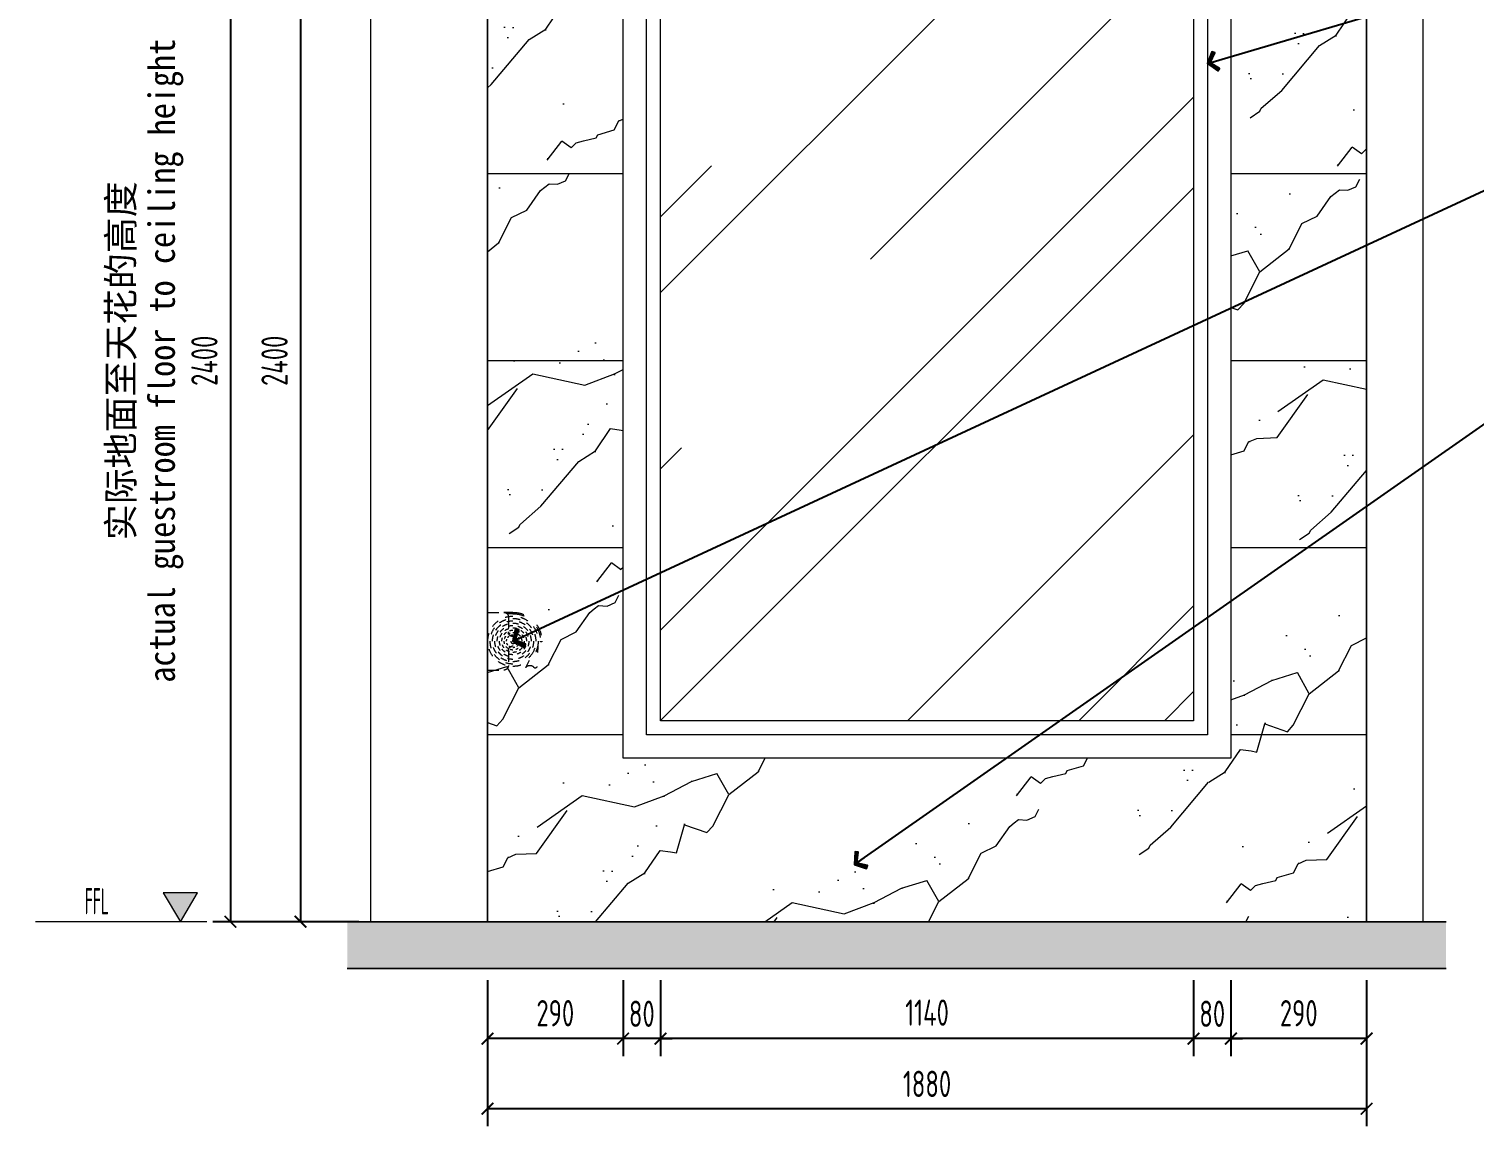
# Model space of a CAD drawing. Header units: millimetres. Extents: x 3162 to 221128, y -144913 to 11496.
# Drawn here: x 190803 to 193894, y -44453 to -42087 of the extents above; entities that cross this region are included whole.
import ezdxf
from ezdxf.enums import TextEntityAlignment as Align
from ezdxf.xclip import XClip

# ---------------------------------------------------------------- set-up
doc = ezdxf.new("R2010")
doc.units = ezdxf.units.MM
doc.header["$LTSCALE"] = 10
doc.header["$XCLIPFRAME"] = 2
doc.linetypes.add('ACAD_ISO03W100', pattern=[30, 12, -18])
doc.layers.get('Defpoints').update_dxf_attribs({"color": 250})
for name, color, linetype, lineweight in [('Elevation【立面图库】', 150, 'Continuous', 0), ('FC-Hatch【平面填充】', 250, 'Continuous', 0), ('FC-Refe【标注引线】', 2, 'Continuous', 0), ('FF-FIXT【洁具】', 31, 'Continuous', 0), ('FF-Text【平面文字】', 2, 'Continuous', 0), ('FF-【活动成品家具】', 51, 'Continuous', 0), ('Finish【完成面】', 2, 'Continuous', 0), ('RC-dimensions', 44, 'Continuous', 0), ('Wall【立面墙】', 252, 'Continuous', 0)]:
    doc.layers.add(name, color=color, linetype=linetype, lineweight=lineweight)
doc.layers.add('WALL_NEW【新建墙体】', color=4, linetype='Continuous')
doc.layers.add('WALL【墙体】', color=7, linetype='Continuous')
doc.styles.add('宋体', font='', dxfattribs={"width": 0.8})
doc.styles.add('尺寸标注', font='ARCHS.SHX', dxfattribs={"width": 0.8})
doc.styles.add('标高', font='ARCHS.SHX', dxfattribs={"width": 0.5})
doc.styles.get('宋体').set_extended_font_data('SimSun')
doc.dimstyles.new('海龙1：25', dxfattribs={"dimscale": 25, "dimtxt": 2.25, "dimasz": 1, "dimexe": 1.5, "dimexo": 1, "dimgap": 1, "dimtad": 1, "dimdec": 0, "dimrnd": 5, "dimdsep": 46, "dimtxsty": '尺寸标注', "dimblk": 'ARCHTICK', "dimblk1": 'ARCHTICK', "dimblk2": 'ARCHTICK', "dimcen": 1, "dimclrd": 44, "dimclre": 44, "dimclrt": 2, "dimadec": 0, "dimazin": 0, "dimtfac": 1, "dimtdec": 0, "dimtix": 1, "dimtmove": 2, "dimatfit": 3, "dimldrblk": 'hl_arrow2', "dimfxl": 5, "dimfxlon": 1, "dimarcsym": 0})
pattern_1 = [(0, (191783.5, -43996.5), (0, 400), [])]

# ---------------------------------------------------------------- blocks, each defined once
blk = doc.blocks.new('_ArchTick')
at = {"color": 2, "linetype": 'ByBlock', "const_width": 0.15}
blk.add_lwpolyline([(-0.5, -0.5), (0.5, 0.5)], dxfattribs=at)
blk = doc.blocks.new('*D542')
at = {"layer": 'Defpoints', "color": 0, "transparency": 16777216}
for p in [(191533.5, -41596.5), (191383.5, -43996.5), (191533.5, -43996.5)]:
    blk.add_point(p, dxfattribs=at)
at = {"layer": 'RC-dimensions', "color": 44, "lineweight": -2, "transparency": 16777216}
for p, q in [((191508.5, -41596.5), (191346, -41596.5)), ((191383.5, -41596.5), (191383.5, -43996.5)), ((191508.5, -43996.5), (191346, -43996.5))]:
    blk.add_line(p, q, dxfattribs=at)
at = {"layer": 'RC-dimensions', "color": 44, "lineweight": -2, "transparency": 16777216, "xscale": 25, "yscale": 25, "zscale": 25}
for p, rotation in [((191383.5, -41596.5), 90), ((191383.5, -43996.5), 270)]:
    blk.add_blockref('_ArchTick', p, dxfattribs=dict(at, rotation=rotation))
at = {"layer": 'RC-dimensions', "color": 2, "transparency": 16777216, "insert": (191328, -42796.5), "char_height": 56.25, "attachment_point": 5, "rotation": 90, "style": '尺寸标注'}
blk.add_mtext('2400', dxfattribs=at)
blk = doc.blocks.new('hl_arrow2')
at = {"color": 2}
blk.add_line((-0.22, 0), (-1, 0), dxfattribs=at)
blk.add_lwpolyline([(-0.22, 0), (-0.86, -0.69), (-0.65, -0.86), (0, 0), (-0.65, 0.86), (-0.86, 0.69)], close=True, dxfattribs=at)
for points in [[(-0.86, 0.69), (-0.65, 0.86), (-0.22, 0), (0, 0)], [(-0.86, -0.69), (-0.65, -0.86), (-0.22, 0), (0, 0)]]:
    blk.add_solid(points, dxfattribs=at)
blk = doc.blocks.new('*D543')
at = {"layer": 'Defpoints', "color": 0, "transparency": 16777216}
for p in [(191533.5, -41596.5), (191233.5, -43996.5), (191533.5, -43996.5)]:
    blk.add_point(p, dxfattribs=at)
at = {"layer": 'RC-dimensions', "color": 44, "lineweight": -2, "transparency": 16777216}
for p, q in [((191358.5, -41596.5), (191196, -41596.5)), ((191233.5, -41596.5), (191233.5, -43996.5)), ((191358.5, -43996.5), (191196, -43996.5))]:
    blk.add_line(p, q, dxfattribs=at)
at = {"layer": 'RC-dimensions', "color": 44, "lineweight": -2, "transparency": 16777216, "xscale": 25, "yscale": 25, "zscale": 25}
for p, rotation in [((191233.5, -41596.5), 90), ((191233.5, -43996.5), 270)]:
    blk.add_blockref('_ArchTick', p, dxfattribs=dict(at, rotation=rotation))
at = {"layer": 'RC-dimensions', "color": 2, "transparency": 16777216, "insert": (191178, -42796.5), "char_height": 56.25, "attachment_point": 5, "rotation": 90, "style": '尺寸标注'}
blk.add_mtext('2400', dxfattribs=at)
blk = doc.blocks.new('海龍_立面标识')
at = {"style": '宋体', "width": 0.9, "flags": 8}
blk.add_attdef('FLOOR_HEIGHT', text='', height=2.25, rotation=90, dxfattribs=at).set_placement((0, 0), align=Align.CENTER)
at = {"style": '宋体', "flags": 8}
blk.add_attdef('HEIGHT', text='', height=2.25, rotation=90, dxfattribs=at).set_placement((-3.5, 0), align=Align.CENTER)
blk = doc.blocks.new('hl_Elevation-A2')
blk.add_hatch(color=150).paths.add_polyline_path([(3.74, 2.47), (2.27, 0), (0.8, 2.47)])
at = {"color": 150}
blk.add_line((0, 0), (14.67, 0), dxfattribs=at)
blk.add_lwpolyline([(3.74, 2.47), (2.27, 0), (0.8, 2.47)], close=True, dxfattribs=at)
at = {"color": 2, "style": '标高', "width": 0.8, "flags": 8}
blk.add_attdef('HEIGHT', text='', height=2.25, dxfattribs=at).set_placement((9.42, 1.75), align=Align.MIDDLE_CENTER)
blk = doc.blocks.new('*D546')
at = {"layer": 'Defpoints', "color": 0, "transparency": 16777216}
for p in [(193373.5, -44096.5), (193663.6, -44096.5), (193373.5, -44246.5)]:
    blk.add_point(p, dxfattribs=at)
at = {"layer": 'RC-dimensions', "color": 44, "lineweight": -2, "transparency": 16777216}
for p, q in [((193373.5, -44121.5), (193373.5, -44284)), ((193663.6, -44121.5), (193663.6, -44284)), ((193663.6, -44246.5), (193373.5, -44246.5))]:
    blk.add_line(p, q, dxfattribs=at)
at = {"layer": 'RC-dimensions', "color": 44, "lineweight": -2, "transparency": 16777216, "xscale": 25, "yscale": 25, "zscale": 25, "rotation": 180}
blk.add_blockref('_ArchTick', (193373.5, -44246.5), dxfattribs=at)
at = {"layer": 'RC-dimensions', "color": 44, "lineweight": -2, "transparency": 16777216, "xscale": 25, "yscale": 25, "zscale": 25}
blk.add_blockref('_ArchTick', (193663.6, -44246.5), dxfattribs=at)
at = {"layer": 'RC-dimensions', "color": 2, "transparency": 16777216, "insert": (193518.5, -44192.2), "char_height": 56.25, "attachment_point": 5, "style": '尺寸标注'}
blk.add_mtext('290', dxfattribs=at)
blk = doc.blocks.new('*D547')
at = {"layer": 'Defpoints', "color": 0, "transparency": 16777216}
for p in [(191783.5, -44096.5), (193663.6, -44096.5), (191783.5, -44396.5)]:
    blk.add_point(p, dxfattribs=at)
at = {"layer": 'RC-dimensions', "color": 44, "lineweight": -2, "transparency": 16777216}
for p, q in [((191783.5, -44271.5), (191783.5, -44434)), ((193663.6, -44271.5), (193663.6, -44434)), ((193663.6, -44396.5), (191783.5, -44396.5))]:
    blk.add_line(p, q, dxfattribs=at)
at = {"layer": 'RC-dimensions', "color": 44, "lineweight": -2, "transparency": 16777216, "xscale": 25, "yscale": 25, "zscale": 25, "rotation": 180}
blk.add_blockref('_ArchTick', (191783.5, -44396.5), dxfattribs=at)
at = {"layer": 'RC-dimensions', "color": 44, "lineweight": -2, "transparency": 16777216, "xscale": 25, "yscale": 25, "zscale": 25}
blk.add_blockref('_ArchTick', (193663.6, -44396.5), dxfattribs=at)
at = {"layer": 'RC-dimensions', "color": 2, "transparency": 16777216, "insert": (192723.5, -44343.4), "char_height": 56.25, "attachment_point": 5, "style": '尺寸标注'}
blk.add_mtext('1880', dxfattribs=at)
blk = doc.blocks.new('1500平10100181')
at = {"ltscale": 300}
for p, q in [((-1270.6, 991.6), (-770.6, 991.6)), ((-1270.6, 491.6), (-1270.6, 991.6)), ((-770.6, 991.6), (-770.6, 491.6)), ((-749, 1000), (603.1, 1000)), ((-749, 1000), (-749, 374.1)), ((603.1, 1000), (603.1, 320.9)), ((603.1, 1000), (603.1, 345.9)), ((-770.6, 491.6), (-1270.6, 491.6)), ((-1270.6, 491.6), (-770.6, 491.6)), ((-749, 374.1), (-775.9, 311.5)), ((-775.9, 311.5), (-740.1, 257.9)), ((-749, 271.3), (-749, -1000)), ((638.5, 243.1), (606, 239.9)), ((606, 239.9), (606, -999.7)), ((-749, -1000), (603.1, -1000)), ((603.1, -1000), (-749, -1000))]:
    blk.add_line(p, q, dxfattribs=at)
at = {"color": 8}
for p, q in [((-770.6, 491.6), (-770.6, 991.6)), ((-1020.6, 966.9), (-1020.6, 516.3)), ((77.1, 928.5), (369.1, 964.2)), ((369.1, 964.2), (517.3, 901.6)), ((-749, 958.2), (603.1, 958.2)), ((-570, 910.6), (-278, 946.4)), ((-278, 946.4), (-137.7, 883.8)), ((-39.2, 937.4), (32.4, 892.7)), ((-39.2, 937.4), (77.1, 928.5)), ((-39.2, 901.6), (-39.2, 937.4)), ((517.3, 901.6), (580, 928.5)), ((580, 928.5), (535.2, 758.6)), ((-686.4, 883.8), (-686.4, 919.5)), ((-686.4, 919.5), (-614.8, 874.8)), ((-686.4, 919.5), (-570, 910.6)), ((-137.7, 883.8), (-75, 910.6)), ((-75, 910.6), (-119.8, 740.7)), ((-21.3, 687.1), (-39.2, 901.6)), ((-668.5, 669.2), (-686.4, 883.8)), ((535.2, 758.6), (562.1, 561.9)), ((-1254.7, 741.6), (-786.5, 741.6)), ((-119.8, 740.7), (-92.9, 544)), ((-57.5, 551.6), (-21.3, 687.1)), ((-704.3, 535), (-668.5, 669.2)), ((16.7, 588.7), (-72.8, 544)), ((-605.8, 587.2), (-703.4, 538.5)), ((14.5, 561.9), (-93.5, 548.4)), ((130.8, 561.9), (14.5, 561.9)), ((560.7, 572.1), (130.8, 561.9)), ((486.3, 572.7), (485.7, 570.5)), ((562.1, 561.9), (486.3, 572.7)), ((-632.7, 544), (-704.3, 535)), ((-516.3, 544), (-632.7, 544)), ((-155.6, 552.9), (-516.3, 544)), ((-92.9, 544), (-155.6, 552.9)), ((-749, 383), (606.9, 508.2)), ((606.9, 508.2), (-48.2, 365.2)), ((-740.1, 257.9), (172.2, 347.3)), ((603.1, 345.9), (603.1, 320.9)), ((378.1, 329.4), (615.8, 320.5)), ((603.1, 320.9), (616.4, 320.9)), ((616.4, 320.9), (638.5, 243.1)), ((633.7, 248.9), (-740.1, 168.4)), ((229.7, -1000), (229.7, 227.8)), ((250.5, -1000), (250.5, 228.9)), ((274.6, -1000), (274.6, 230.2)), ((295.4, -1000), (295.4, 231.3)), ((319.4, -1000), (319.4, 232.6)), ((-740.1, 168.4), (-360.8, 213.2)), ((-320.9, -1000), (-320.9, 186.7)), ((-300.1, -1000), (-300.1, 187.8)), ((-276, -1000), (-276, 189)), ((-255.2, -1000), (-255.2, 190.1)), ((-231.2, -1000), (-231.2, 191.4)), ((-749, -526.3), (603.1, -526.3)), ((-749, -547.1), (603.1, -547.1)), ((-749, -571.3), (603.1, -571.3)), ((-749, -592.1), (603.1, -592.1)), ((-749, -616), (603.1, -616))]:
    blk.add_line(p, q, dxfattribs=at)
for radius in [175, 72.2]:
    blk.add_circle((-1020.6, 741.6), radius, dxfattribs=at)
blk = doc.blocks.new('海龙_05140578')
at = {"layer": 'WALL【墙体】'}
for p, q in [((-3375, -1875), (3375, -1875)), ((-3625, -2125), (3625, -2125))]:
    blk.add_line(p, q, dxfattribs=at)
at = {"layer": 'FF-【活动成品家具】', "xscale": -1, "rotation": 180}
blk.add_blockref('1500平10100181', (60.6, -875), dxfattribs=at)
blk = doc.blocks.new('海龙工具_纸巾盒平面')
at = {"linetype": 'ACAD_ISO03W100', "ltscale": 0.2}
for p, q in [((-54.5, 711.9), (-34.7, 711.9)), ((0, 711.9), (-34.7, 711.9)), ((0, 588.3), (0, 711.9)), ((-54.5, 708.9), (-41.9, 708.9)), ((-44.7, 701.9), (-44.7, 670.1)), ((-44.7, 630.1), (-44.7, 598.3)), ((0, 588.3), (-34.7, 588.3))]:
    blk.add_line(p, q, dxfattribs=at)
at = {"color": 8, "linetype": 'ACAD_ISO03W100', "ltscale": 0.2}
for p, q in [((-108.3, 650.1), (-105.3, 596.3)), ((-81.9, 594), (-89.8, 609.5))]:
    blk.add_line(p, q, dxfattribs=at)
at = {"linetype": 'ACAD_ISO03W100', "ltscale": 0.2}
blk.add_circle((-54.5, 650.1), 4.84, dxfattribs=at)
for centre, radius, start, end in [((-54.5, 650.1), 61.8, 90, 180), ((-34.7, 701.9), 10, 90, 180), ((-54.5, 650.1), 58.8, 90, 180), ((-114.8, 650), 1.5, 178.576, 1.424), ((-54.5, 650.1), 10, 90, 270), ((-54.7, 670.1), 10, 270, 0), ((-54.7, 630.1), 10, 0, 90), ((-34.7, 598.3), 10, 180, 270)]:
    blk.add_arc(centre, radius, start, end, dxfattribs=at)
at = {"color": 8, "linetype": 'ACAD_ISO03W100', "ltscale": 0.2}
for centre, radius, start, end in [((-54.5, 650.1), 53.8, 144, 162), ((-54.5, 650.1), 48.8, 126, 144), ((-54.5, 650.1), 53.8, 108, 126), ((-54.5, 650.1), 38.8, 126, 144), ((-54.5, 650.1), 43.8, 108, 126), ((-54.5, 650.1), 33.8, 108, 126), ((-54.5, 650.1), 48.8, 90, 108), ((-54.5, 650.1), 38.8, 90, 108), ((-54.5, 650.1), 53.8, 72, 90), ((-54.5, 650.1), 43.8, 72, 90), ((-54.5, 650.1), 33.8, 72, 90), ((-54.5, 650.1), 38.8, 54, 72), ((-54.5, 650.1), 48.8, 54, 72), ((-54.5, 650.1), 43.8, 36, 54), ((-54.5, 650.1), 53.8, 36, 54), ((-54.5, 650.1), 53.8, 180, 234), ((-54.5, 650.1), 48.8, 162, 180), ((-54.5, 650.1), 43.8, 180, 198), ((-54.5, 650.1), 43.8, 144, 162), ((-54.5, 650.1), 38.8, 162, 180), ((-54.5, 650.1), 33.8, 180, 198), ((-54.5, 650.1), 33.8, 144, 162), ((-54.5, 650.1), 28.8, 162, 180), ((-54.5, 650.1), 23.8, 180, 198), ((-54.5, 650.1), 28.8, 126, 144), ((-54.5, 650.1), 23.8, 144, 162), ((-54.5, 650.1), 18.8, 162, 180), ((-54.5, 650.1), 18.8, 126, 144), ((-54.5, 650.1), 23.8, 108, 126), ((-54.5, 650.1), 13.8, 180, 198), ((-54.5, 650.1), 13.8, 144, 162), ((-54.5, 650.1), 28.8, 90, 108), ((-54.5, 650.1), 13.8, 108, 126), ((-54.5, 650.1), 18.8, 90, 108), ((-54.5, 650.1), 23.8, 72, 90), ((-54.5, 650.1), 13.8, 72, 90), ((-54.5, 650.1), 18.8, 54, 72), ((-54.5, 650.1), 13.8, 36, 54), ((-54.5, 650.1), 28.8, 54, 72), ((-54.5, 650.1), 13.8, 0, 18), ((-54.5, 650.1), 23.8, 36, 54), ((-54.5, 650.1), 18.8, 18, 36), ((-54.5, 650.1), 18.8, 342, 0), ((-54.5, 650.1), 33.8, 36, 54), ((-54.5, 650.1), 23.8, 0, 18), ((-54.5, 650.1), 28.8, 18, 36), ((-54.5, 650.1), 28.8, 342, 0), ((-54.5, 650.1), 38.8, 18, 36), ((-54.5, 650.1), 33.8, 0, 18), ((-54.5, 650.1), 38.8, 342, 0), ((-54.5, 650.1), 48.8, 18, 36), ((-54.5, 650.1), 43.8, 0, 18), ((-54.5, 650.1), 48.8, 342, 0), ((-54.5, 650.1), 53.8, 0, 18), ((-54.5, 650.1), 48.8, 198, 252), ((-54.5, 650.1), 38.8, 198, 216), ((-54.5, 650.1), 43.8, 216, 234), ((-54.5, 650.1), 28.8, 198, 216), ((-54.5, 650.1), 33.8, 216, 234), ((-54.5, 650.1), 38.8, 234, 252), ((-54.5, 650.1), 23.8, 216, 234), ((-54.5, 650.1), 18.8, 198, 216), ((-54.5, 650.1), 28.8, 234, 252), ((-54.5, 650.1), 13.8, 216, 234), ((-54.5, 650.1), 18.8, 234, 252), ((-54.5, 650.1), 23.8, 252, 270), ((-54.5, 650.1), 13.8, 252, 270), ((-54.5, 650.1), 18.8, 270, 288), ((-54.5, 650.1), 28.8, 270, 288), ((-54.5, 650.1), 13.8, 288, 306), ((-54.5, 650.1), 23.8, 288, 306), ((-54.5, 650.1), 33.8, 288, 306), ((-54.5, 650.1), 18.8, 306, 324), ((-54.5, 650.1), 13.8, 324, 342), ((-54.5, 650.1), 28.8, 306, 324), ((-54.5, 650.1), 23.8, 324, 342), ((-54.5, 650.1), 38.8, 306, 324), ((-54.5, 650.1), 33.8, 324, 342), ((-54.5, 650.1), 48.8, 306, 324), ((-54.5, 650.1), 43.8, 324, 342), ((-54.5, 650.1), 53.8, 324, 342), ((-102, 596), 3.38, 176.2496, 338.5366), ((-90.7, 587.6), 10.9, 36.2509, 138.3015), ((-54.5, 650.1), 53.8, 252, 270), ((-54.5, 650.1), 43.8, 252, 270), ((-54.5, 650.1), 38.8, 270, 288), ((-54.5, 650.1), 48.8, 270, 288), ((-54.5, 650.1), 43.8, 288, 306), ((-54.5, 650.1), 53.8, 288, 306)]:
    blk.add_arc(centre, radius, start, end, dxfattribs=at)
blk = doc.blocks.new('*D648')
at = {"layer": 'Defpoints', "color": 0, "transparency": 16777216}
for p in [(191783.5, -44096.5), (192073.5, -44096.5), (191783.5, -44246.5)]:
    blk.add_point(p, dxfattribs=at)
at = {"layer": 'RC-dimensions', "color": 44, "lineweight": -2, "transparency": 16777216}
for p, q in [((191783.5, -44121.5), (191783.5, -44284)), ((192073.5, -44121.5), (192073.5, -44284)), ((192073.5, -44246.5), (191783.5, -44246.5))]:
    blk.add_line(p, q, dxfattribs=at)
at = {"layer": 'RC-dimensions', "color": 44, "lineweight": -2, "transparency": 16777216, "xscale": 25, "yscale": 25, "zscale": 25, "rotation": 180}
blk.add_blockref('_ArchTick', (191783.5, -44246.5), dxfattribs=at)
at = {"layer": 'RC-dimensions', "color": 44, "lineweight": -2, "transparency": 16777216, "xscale": 25, "yscale": 25, "zscale": 25}
blk.add_blockref('_ArchTick', (192073.5, -44246.5), dxfattribs=at)
at = {"layer": 'RC-dimensions', "color": 2, "transparency": 16777216, "insert": (191928.5, -44192.2), "char_height": 56.25, "attachment_point": 5, "style": '尺寸标注'}
blk.add_mtext('290', dxfattribs=at)
blk = doc.blocks.new('*D649')
at = {"layer": 'Defpoints', "color": 0, "transparency": 16777216}
for p in [(192073.5, -44096.5), (192153.5, -44096.5), (192073.5, -44246.5)]:
    blk.add_point(p, dxfattribs=at)
at = {"layer": 'RC-dimensions', "color": 44, "lineweight": -2, "transparency": 16777216}
for p, q in [((192073.5, -44121.5), (192073.5, -44284)), ((192153.5, -44121.5), (192153.5, -44284)), ((192073.5, -44246.5), (192048.5, -44246.5)), ((192153.5, -44246.5), (192073.5, -44246.5)), ((192153.5, -44246.5), (192178.5, -44246.5))]:
    blk.add_line(p, q, dxfattribs=at)
at = {"layer": 'RC-dimensions', "color": 44, "lineweight": -2, "transparency": 16777216, "xscale": 25, "yscale": 25, "zscale": 25}
blk.add_blockref('_ArchTick', (192073.5, -44246.5), dxfattribs=at)
at = {"layer": 'RC-dimensions', "color": 44, "lineweight": -2, "transparency": 16777216, "xscale": 25, "yscale": 25, "zscale": 25, "rotation": 180}
blk.add_blockref('_ArchTick', (192153.5, -44246.5), dxfattribs=at)
at = {"layer": 'RC-dimensions', "color": 2, "transparency": 16777216, "insert": (192113.5, -44193.4), "char_height": 56.25, "attachment_point": 5, "style": '尺寸标注'}
blk.add_mtext('80', dxfattribs=at)
blk = doc.blocks.new('*D650')
at = {"layer": 'Defpoints', "color": 0, "transparency": 16777216}
for p in [(192153.5, -44096.5), (193293.5, -44096.5), (192153.5, -44246.5)]:
    blk.add_point(p, dxfattribs=at)
at = {"layer": 'RC-dimensions', "color": 44, "lineweight": -2, "transparency": 16777216}
for p, q in [((192153.5, -44121.5), (192153.5, -44284)), ((193293.5, -44121.5), (193293.5, -44284)), ((193293.5, -44246.5), (192153.5, -44246.5))]:
    blk.add_line(p, q, dxfattribs=at)
at = {"layer": 'RC-dimensions', "color": 44, "lineweight": -2, "transparency": 16777216, "xscale": 25, "yscale": 25, "zscale": 25, "rotation": 180}
blk.add_blockref('_ArchTick', (192153.5, -44246.5), dxfattribs=at)
at = {"layer": 'RC-dimensions', "color": 44, "lineweight": -2, "transparency": 16777216, "xscale": 25, "yscale": 25, "zscale": 25}
blk.add_blockref('_ArchTick', (193293.5, -44246.5), dxfattribs=at)
at = {"layer": 'RC-dimensions', "color": 2, "transparency": 16777216, "insert": (192723.5, -44191), "char_height": 56.25, "attachment_point": 5, "style": '尺寸标注'}
blk.add_mtext('1140', dxfattribs=at)
blk = doc.blocks.new('*D651')
at = {"layer": 'Defpoints', "color": 0, "transparency": 16777216}
for p in [(193293.5, -44096.5), (193373.5, -44096.5), (193293.5, -44246.5)]:
    blk.add_point(p, dxfattribs=at)
at = {"layer": 'RC-dimensions', "color": 44, "lineweight": -2, "transparency": 16777216}
for p, q in [((193293.5, -44121.5), (193293.5, -44284)), ((193373.5, -44121.5), (193373.5, -44284)), ((193293.5, -44246.5), (193268.5, -44246.5)), ((193373.5, -44246.5), (193293.5, -44246.5)), ((193373.5, -44246.5), (193398.5, -44246.5))]:
    blk.add_line(p, q, dxfattribs=at)
at = {"layer": 'RC-dimensions', "color": 44, "lineweight": -2, "transparency": 16777216, "xscale": 25, "yscale": 25, "zscale": 25}
blk.add_blockref('_ArchTick', (193293.5, -44246.5), dxfattribs=at)
at = {"layer": 'RC-dimensions', "color": 44, "lineweight": -2, "transparency": 16777216, "xscale": 25, "yscale": 25, "zscale": 25, "rotation": 180}
blk.add_blockref('_ArchTick', (193373.5, -44246.5), dxfattribs=at)
at = {"layer": 'RC-dimensions', "color": 2, "transparency": 16777216, "insert": (193333.5, -44193.4), "char_height": 56.25, "attachment_point": 5, "style": '尺寸标注'}
blk.add_mtext('80', dxfattribs=at)

msp = doc.modelspace()

# ---------------------------------------------------------------- hatches: boundary and pattern name
at = {"layer": 'FC-Hatch【平面填充】'}
h = msp.add_hatch(dxfattribs=at)
h.set_pattern_fill('_USER', color=256, scale=400, style=0, pattern_type=0)
h.set_pattern_definition([(0, (187578.08, -43996.5), (0, 400), [])])
h.paths.add_polyline_path([(187578.1, -43996.5), (188738.1, -43996.5, 0.053179), (188760.7, -43865.5, -1.578696), (188726, -43833.9), (188726, -43823.5), (188731.3, -43823.5), (188731.3, -43773.3, -0.06504), (188682.2, -43687.2, -0.756724), (188672.2, -43691.8, -0.27676), (188655, -43605.1, -0.136708), (188652, -43396.7), (188643, -43396.7, -0.276235), (188637.7, -43394.5), (188631, -43361.2, -0.548707), (188634.1, -43356.3), (188665, -43356.3, -0.012546), (188672.5, -43338.3, -0.493346), (188696.8, -43306.5), (188868.6, -43306.5), (189039.3, -43306.5, -0.493346), (189063.7, -43338.3, -0.177609), (189081.2, -43605.1, -0.27676), (189063.9, -43691.8, -0.756724), (189053.9, -43687.2, -0.095898), (188974.4, -43808.9, 0.07587), (188998.1, -43996.5), (189358.1, -43996.5), (189358.1, -41596.5), (187578.1, -41596.5), (187578.1, -42149.1)])
edge = h.paths.add_edge_path(flags=16)
edge.add_spline(control_points=[(188062.8, -42566.7), (188062.8, -42567.4), (188062.4, -42599.7), (188079.3, -42691.9), (188062.7, -42784.5), (188078.3, -42877.6), (188069.4, -42879.8), (188060, -42869.4), (188035.8, -42881.1), (188006.5, -42861.2), (187982.4, -42916.7), (187918.2, -42848.3), (187873.8, -42875.4), (187881.5, -42858.4), (187884.4, -42851.7), (187884.2, -42840.9), (187884.1, -42837.4), (187884, -42836.4)], knot_values=[188.959462, 188.959462, 188.959462, 188.959462, 190.770358, 270.470495, 494.348735, 499.896222, 502.775511, 518.33464, 533.921343, 576.729148, 581.90116, 703.133743, 705.169652, 712.674109, 733.684578, 740.964681, 743.798663, 743.798663, 743.798663, 743.798663], degree=3, periodic=0)
edge.add_spline(control_points=[(187884, -42836.4), (187879.5, -42834.9), (187873.7, -42832.9), (187866.4, -42840.5), (187865.4, -42827.2), (187857.2, -42808.7), (187884.6, -42748.8), (187872.1, -42670.8), (187871.4, -42606.1), (187871.2, -42578)], knot_values=[0, 0, 0, 0, 13.743348, 17.883743, 20.810223, 43.918071, 86.957019, 196.277709, 280.626144, 280.626144, 280.626144, 280.626144], degree=3, periodic=0)
edge.add_spline(control_points=[(187884, -42836.4), (187883.3, -42814.2), (187878.1, -42770.9), (187884.1, -42702.5), (187883.8, -42635.3), (187856.9, -42532.7), (187892.5, -42535.4), (187925.9, -42537.9), (187979.6, -42528.7), (188032.7, -42537.4), (188056.4, -42543.2), (188058.8, -42545.5), (188059.7, -42546.7)], knot_values=[743.798663, 743.798663, 743.798663, 743.798663, 808.403889, 879.437262, 938.650937, 1045.79169, 1045.79169, 1045.79169, 1146.239515, 1204.082908, 1210.698496, 1215.594013, 1215.594013, 1215.594013, 1215.594013], degree=3, periodic=0)
edge.add_line((188059.7, -42546.7), (188142.1, -42546.7))
edge.add_line((188142.1, -42546.7), (188142.1, -42416.7))
edge.add_line((188142.1, -42416.7), (187795.8, -42416.7))
edge.add_line((187795.8, -42416.7), (187795.8, -42546.7))
edge.add_line((187795.8, -42546.7), (187718.9, -42546.7))
edge.add_line((187718.9, -42546.7), (187718.9, -42566.7))
edge.add_line((187718.9, -42566.7), (187795.8, -42566.7))
edge.add_line((187795.8, -42566.7), (187795.8, -42640.3))
edge.add_arc((187775.8, -42640.3), 20, -90, 0, ccw=False)
edge.add_line((187775.8, -42660.3), (187763.3, -42660.3))
edge.add_arc((187763.3, -42640.3), 20, 180, 270, ccw=False)
edge.add_line((187743.3, -42640.3), (187743.3, -42566.7))
edge.add_line((187743.3, -42566.7), (187718.9, -42566.7))
edge.add_line((187718.9, -42566.7), (187718.9, -42546.7))
edge.add_line((187718.9, -42546.7), (187743.3, -42546.7))
edge.add_line((187743.3, -42546.7), (187743.3, -42416.7))
edge.add_line((187743.3, -42416.7), (187718.9, -42416.7))
edge.add_line((187718.9, -42416.7), (187718.9, -42396.7))
edge.add_line((187718.9, -42396.7), (187782.1, -42396.7))
edge.add_spline(control_points=[(187782.1, -42396.7), (187777.6, -42392.9), (187774.3, -42388.2), (187774.3, -42382.9), (187774.3, -42374.5), (187780.6, -42348.8), (187811.7, -42347), (187831.7, -42346.8), (187835.8, -42346.8)], knot_values=[830.83579, 830.83579, 830.83579, 830.83579, 846.961367, 846.961367, 846.961367, 871.982431, 915.318736, 926.703735, 926.703735, 926.703735, 926.703735], degree=3, periodic=0)
edge.add_spline(control_points=[(187835.8, -42346.8), (187829.2, -42345.2), (187823.4, -42342.8), (187824.7, -42337.8)], knot_values=[645.960705, 645.960705, 645.960705, 645.960705, 661.342135, 661.342135, 661.342135, 661.342135], degree=3, periodic=0)
edge.add_spline(control_points=[(187824.7, -42337.8), (187825.4, -42334.8), (187817, -42331.2), (187817.1, -42320.1), (187831.2, -42305.1), (187854.9, -42307.8), (187882.1, -42304.6), (187916.7, -42309.2), (187970.7, -42302.8), (188022.9, -42303.6), (188069.4, -42311), (188098.5, -42305.6), (188124.9, -42310.9), (188132.8, -42325.8), (188124, -42333.2), (188117.4, -42336.7), (188113.8, -42339.7), (188113, -42340.5)], knot_values=[661.342135, 661.342135, 661.342135, 661.342135, 670.572414, 680.050958, 690.281075, 728.555104, 743.480292, 773.301656, 831.929847, 905.920606, 929.383202, 972.0854, 995.036651, 1004.619082, 1013.769288, 1024.506377, 1027.899213, 1027.899213, 1027.899213, 1027.899213], degree=3, periodic=0)
edge.add_spline(control_points=[(188113, -42340.5), (188133.4, -42337.5), (188168.2, -42336.1), (188172.4, -42390.1), (188155.1, -42395.7), (188151.3, -42396.7)], knot_values=[1203.364397, 1203.364397, 1203.364397, 1203.364397, 1255.725738, 1296.325911, 1307.657575, 1307.657575, 1307.657575, 1307.657575], degree=3, periodic=0)
edge.add_line((188151.3, -42396.7), (188218.9, -42396.7))
edge.add_line((188218.9, -42396.7), (188218.9, -42416.7))
edge.add_line((188218.9, -42416.7), (188194.6, -42416.7))
edge.add_line((188194.6, -42416.7), (188194.6, -42546.7))
edge.add_line((188194.6, -42546.7), (188218.9, -42546.7))
edge.add_line((188218.9, -42546.7), (188218.9, -42566.7))
edge.add_line((188218.9, -42566.7), (188194.6, -42566.7))
edge.add_line((188194.6, -42566.7), (188194.6, -42640.3))
edge.add_arc((188174.6, -42640.3), 20, -90, 0, ccw=False)
edge.add_line((188174.6, -42660.3), (188162.1, -42660.3))
edge.add_arc((188162.1, -42640.3), 20, 180, 270, ccw=False)
edge.add_line((188142.1, -42640.3), (188142.1, -42566.7))
edge.add_line((188142.1, -42566.7), (188062.8, -42566.7))
h.paths.add_polyline_path([(188455.4, -43357.8, -0.414214), (188457.2, -43356), (188532.8, -43356, -0.414214), (188534.6, -43357.8), (188534.6, -43435.2, -0.414214), (188532.8, -43437), (188457.2, -43437, -0.414214), (188455.4, -43435.2)], flags=16)
h.paths.add_polyline_path([(188457.2, -43359.6, -0.414214), (188459, -43357.8), (188531, -43357.8, -0.414214), (188532.8, -43359.6), (188532.8, -43433.4, -0.414214), (188531, -43435.2), (188459, -43435.2, -0.414214), (188457.2, -43433.4)], flags=0)
h.paths.add_polyline_path([(188510, -43396.5, -1), (188480, -43396.5, -1)], flags=0)
h.paths.add_polyline_path([(192079.9, -43334.7), (192079.9, -43458.3), (192114.6, -43458.3, 0.414214), (192124.6, -43448.3), (192124.6, -43416.5, -0.411498), (192134.5, -43406.5, 1), (192134.5, -43386.5, -0.411473), (192124.6, -43376.5), (192124.6, -43344.7, 0.414214), (192114.6, -43334.7)])
h.paths.add_polyline_path([(192139.3, -43396.5, -1), (192129.6, -43396.5, -1)], flags=16)
h.paths.add_polyline_path([(192161.8, -43452.6), (192169.7, -43437.1, 0.188129), (192187.9, -43402.5), (192188.2, -43396.5, -0.027772), (192187.9, -43402.5), (192185.2, -43450.3, -0.856248), (192178.7, -43451.7, 0.477247)])
h = msp.add_hatch(dxfattribs=at)
h.set_pattern_fill('_USER', color=256, scale=400, pattern_type=0)
h.set_pattern_definition(pattern_1)
h.paths.add_polyline_path([(192073.5, -41596.5), (191983.5, -41596.5), (191783.5, -41596.5), (191783.5, -43996.5), (192723.5, -43996.5), (192723.5, -43646.5), (192073.5, -43646.5)])
h.paths.add_polyline_path([(191899.8, -43396.5, -1.025167), (191896.8, -43396.5, 0.414214), (191838, -43337.7), (191825.4, -43337.7, 0.201513), (191818.2, -43334.7), (191838, -43334.7, -0.414214)], flags=16)
h.paths.add_polyline_path([(191842.9, -43396.5, -1), (191833.2, -43396.5, -1)], flags=16)
h.paths.add_polyline_path([(191891.8, -43396.5, -0.027772), (191891.5, -43402.5), (191888.9, -43450.3, -0.856248), (191882.3, -43451.7, 0.477247), (191865.4, -43452.6), (191873.4, -43437.1, 0.188129), (191891.5, -43402.5)], flags=16)
h = msp.add_hatch(dxfattribs=at)
h.set_pattern_fill('_USER', color=256, scale=400, pattern_type=0)
h.set_pattern_definition(pattern_1)
h.paths.add_polyline_path([(192723.5, -43646.5), (192073.5, -43646.5), (192073.5, -41596.5), (191983.5, -41596.5), (191783.5, -41596.5), (191783.5, -43996.5), (192723.5, -43996.5)])
h.paths.add_polyline_path([(191882.3, -43451.7, 0.477247), (191865.4, -43452.6), (191873.4, -43437.1, 0.188129), (191891.5, -43402.5), (191891.8, -43396.5, -0.027772), (191891.5, -43402.5), (191888.9, -43450.3, -0.856248)], flags=16)
h.paths.add_polyline_path([(191896.8, -43396.5, 0.414214), (191838, -43337.7), (191825.4, -43337.7, 0.201513), (191818.2, -43334.7), (191838, -43334.7, -0.414214), (191899.8, -43396.5, -1.025167)], flags=16)
h.paths.add_polyline_path([(191833.2, -43396.5, -1), (191842.9, -43396.5, -1)], flags=16)
h = msp.add_hatch(dxfattribs=at)
h.set_pattern_fill('大理石', color=256, scale=80, angle=333, pattern_type=2)
h.set_pattern_definition([(14.987, (192183.89, -44135.84), (1241.3514, 215.9785), [16.144, -3374.17]), (41.1986, (191958.61, -44049.34), (1135.501, 1118.3906), [58.16, -4013.025]), (33.9454, (191934.84, -44069.55), (792.284, 444.7898), [24.71, -5164.29]), (63, (191955.34, -44055.75), (449.07, -228.81), [7.2, -748.8]), (44.565, (192173.07, -44146.5), (343.217, 673.6), [15.18, -1578.61]), (144.4692, (192173.074, -44146.495), (-449.0673, 228.8112), [24.27, -5072.116]), (52.2157, (192121.89, -44172.94), (1821.9346, 2465.5925), [51.306, -5335.84]), (35.133, (191888.62, -43795.499), (3512.35322, 2452.75984), [118.095, -24681.828]), (333, (191945.4, -43700), (343.22, 673.6), [0, -504]), (37.9831, (192298.63, -43725.624), (1927.785, 1563.1804), [79.454, -8263.23]), (54.4391, (192336.19, -44080.113), (3987.08591, 5604.78592), [112.857, -23587.202]), (55.875, (192119.187, -43892.777), (2165.15134, 3139.19346), [58.048, -12132.085]), (49.7595, (192002.368, -44011.03), (1478.71774, 1791.99157), [125.743, -13077.228]), (333, (191932.5, -43975), (343.22, 673.6), [0, -504]), (333, (191936.1, -43985.9), (343.22, 673.6), [0, -504]), (333, (192004.95, -43975.6), (343.22, 673.6), [0, -504]), (333, (192030.9, -43888.9), (343.22, 673.6), [0, -504]), (32.0362, (192083.597, -43915.047), (792.2841, 444.78976), [41.983, -8774.416]), (333, (192118.5, -43894), (343.22, 673.6), [0, -504]), (333, (192049.04, -43889.1), (343.22, 673.6), [0, -504]), (333, (192092.7, -43856.84), (343.22, 673.6), [0, -504]), (333, (192038, -43910.7), (343.22, 673.6), [0, -504]), (23.1944, (192274.94, -44089.31), (792.284, 444.7897), [18.745, -3917.62]), (63, (192265.13, -44108.55), (449.07, -228.81), [21.6, -734.4]), (16.6678, (192230.17, -44119.02), (2033.6355, 660.7682), [36.497, -7627.784]), (63, (192226.9, -44125.44), (449.07, -228.81), [7.2, -748.8]), (12.8056, (192199.484, -44131.67), (1241.3514, 215.9785), [28.117, -5876.43]), (333, (192156.5, -44052.8), (343.22, 673.6), [0, -504]), (333, (192276.64, -44088.4), (343.22, 673.6), [0, -504]), (333, (192276.64, -44088.4), (343.22, 673.6), [0, -504]), (2.3578, (192292.17, -44081.925), (1690.4187, -12.8327), [44.06, -4582.047]), (333, (192297.8, -44043.06), (343.22, 673.6), [0, -504]), (119.31, (192298.63, -43725.624), (-554.9178, 1131.2233), [51.92, -5399.674]), (341.1301, (192203.685, -43790.377), (4833.88966, -1614.51117), [50.912, -10640.542]), (20.8624, (192096.642, -43751.998), (2825.9196, 1105.55794), [67.967, -14205.113]), (347.6209, (191985.2, -43727.538), (3037.62054, -699.2663), [114.095, -11865.847]), (333, (192043.15, -43704.4), (343.22, 673.6), [0, -504]), (351.435, (192151.75, -43844.72), (2139.486, -241.644), [22.77, -4758.595]), (349.699, (192174.27, -43848.11), (449.067, -228.811), [12.53, -2618.43]), (74.0937, (192186.593, -43850.355), (1504.3831, 5172.8289), [62.365, -13034.362]), (333, (192143.9, -43792.1), (343.22, 673.6), [0, -504]), (333, (192204.1, -43789), (343.22, 673.6), [0, -504]), (333, (192103.75, -43835.2), (343.22, 673.6), [0, -504]), (333, (192119.5, -43661.6), (343.22, 673.6), [0, -504]), (333, (192083.2, -43679.4), (343.22, 673.6), [0, -504]), (17.1449, (192218.883, -43697.112), (2033.6355, 660.76822), [56.858, -11883.262]), (27.583, (192160.153, -43727.793), (792.2841, 444.7897), [66.261, -13848.61]), (333, (192219.7, -43697), (343.22, 673.6), [0, -504]), (333, (192137.35, -43697.9), (343.22, 673.6), [0, -504]), (333, (192219.7, -43697), (343.22, 673.6), [0, -504]), (333, (192159.7, -43728.9), (343.22, 673.6), [0, -504]), (48.0686, (192251.86, -43806.84), (1478.7177, 1791.9916), [18.63, -3893.46]), (63, (192264.3, -43793), (449.07, -228.81), [75.6, -680.4]), (23.1944, (192487.25, -43551.03), (792.284, 444.7897), [18.745, -3917.62]), (333, (192289.9, -43630.34), (343.22, 673.6), [0, -504]), (333, (192300.7, -43644.9), (343.22, 673.6), [0, -504]), (333, (192250.3, -43601.1), (343.22, 673.6), [0, -504]), (333, (192362.9, -43558.5), (343.22, 673.6), [0, -504]), (26.13, (192389.04, -43622.196), (792.2841, 444.7897), [36, -7524]), (63, (192361.26, -43676.73), (449.07, -228.81), [61.2, -694.8]), (333, (192361.9, -43675.7), (343.22, 673.6), [0, -504]), (356.1986, (192469.02, -43549.82), (1690.4187, -12.8327), [18.28, -3820.07]), (39.0375, (192459.84, -43557.26), (1135.501, 1118.391), [11.82, -2470.09]), (39.0375, (192450.66, -43564.7), (1135.501, 1118.391), [11.82, -2470.09]), (54.8699, (192421.36, -43606.34), (2165.1514, 3139.19345), [50.912, -10640.542]), (63, (192504.5, -43543.65), (449.07, -228.81), [18, -738]), (333, (192466.6, -43496.06), (343.22, 673.6), [0, -504])])
h.paths.add_polyline_path([(192073.5, -41596.5), (191983.5, -41596.5), (191783.5, -41596.5), (191783.5, -43996.5), (192723.5, -43996.5), (192723.5, -43646.5), (192073.5, -43646.5)])
h.paths.add_polyline_path([(191899.8, -43396.5, -1.025167), (191896.8, -43396.5, 0.414214), (191838, -43337.7), (191825.4, -43337.7, 0.201513), (191818.2, -43334.7), (191838, -43334.7, -0.414214)], flags=16)
h.paths.add_polyline_path([(191891.8, -43396.5, -0.027772), (191891.5, -43402.5), (191888.9, -43450.3, -0.856248), (191882.3, -43451.7, 0.477247), (191865.4, -43452.6), (191873.4, -43437.1, 0.188129), (191891.5, -43402.5)], flags=16)
h.paths.add_polyline_path([(191842.9, -43396.5, -1), (191833.2, -43396.5, -1)], flags=16)
h.paths.add_polyline_path([(193663.6, -41596.5), (193373.5, -41596.5), (193373.5, -43646.5), (192723.5, -43646.5), (192723.5, -43996.5), (193663.6, -43996.5)])
h = msp.add_hatch(dxfattribs=at)
h.set_pattern_fill('_USER', color=256, scale=400, pattern_type=0)
h.set_pattern_definition([(0, (192723.54, -43996.5), (0, 400), [])])
h.paths.add_polyline_path([(193663.6, -41596.5), (193373.5, -41596.5), (193373.5, -43646.5), (192723.5, -43646.5), (192723.5, -43996.5), (193663.6, -43996.5)])
h = msp.add_hatch(dxfattribs=at)
h.set_pattern_fill('AR-RROOF', color=256, scale=30, angle=45, style=0)
h.set_pattern_definition([(45, (192153.54, -43566.5), (646.58, 1724.2), [11430, -1524, 3810, -762]), (45, (192600.8, -42580.5), (-1255.4, 177.8), [2286, -251.46, 4572, -571.5]), (45, (191964.95, -42839.1), (2440.83, 3162.85), [6096, -1066.8, 3048, -762])])
h.paths.add_polyline_path([(192153.5, -43566.5), (193293.5, -43566.5), (193293.5, -41676.5), (192153.5, -41676.5)])
h = msp.add_hatch(dxfattribs=at)
h.set_pattern_fill('钢筋混凝土', color=256, scale=50, angle=180, style=0, pattern_type=2)
h.set_pattern_definition([(225, (109833.657, -962.654), (35.35534, -35.35534), []), (230, (109833.66, -962.654), (-71.72602, 6.275218), [7.5, -82.5]), (175, (109833.66, -962.654), (13.87511, -75.21923), [6, -66]), (280.4514, (109827.68, -962.13), (-57.85092, -68.94393), [6.374, -70.1142]), (226.1842, (109833.66, -982.65), (-106.72409, 16.55189), [11.25, -123.75]), (276.6356, (109824.76, -981.27), (-93.46626, -97.41178), [9.56105, -105.1713]), (171.1842, (109833.66, -982.65), (-93.46618, -97.41189), [9, -99]), (201, (109823.66, -977.654), (-59.690703, 40.261893), [7.5, -82.5]), (146, (109823.66, -977.654), (-24.33156, -72.515006), [6, -66]), (251.4514, (109818.68, -974.3), (-84.022234, -32.253037), [6.374, -70.1142]), (217.5, (109833.657, -962.654), (-1.2159855, -33.2893854), [0.5, -65.2, 0.5, -67, 0.5, -66.25]), (187.5, (109833.657, -962.654), (-26.306954, -39.441171), [0.5, -38.2, 0.5, -63.7, 0.5, -25.25]), (147.5, (109855.957, -962.654), (-53.3822436, 2.255487), [0.5, -25, 0.5, -78, 0.5, -103.5]), (137.5, (109865.957, -962.654), (-58.318617, -10.010498), [0.5, -32.5, 0.5, -51.8, 0.5, -73.5])])
h.paths.add_polyline_path([(191483.5, -44096.5), (191483.5, -43996.5), (193833.6, -43996.5), (193833.6, -44096.5)])

# ---------------------------------------------------------------- linework, layer by layer
at = {"layer": 'FF-FIXT【洁具】'}
for points in [[(192073.5, -41596.5), (193373.5, -41596.5), (193373.5, -43646.5), (192073.5, -43646.5)], [(192153.5, -41676.5), (193293.5, -41676.5), (193293.5, -43566.5), (192153.5, -43566.5)]]:
    msp.add_lwpolyline(points, close=True, dxfattribs=at)
at = {"layer": 'FF-FIXT【洁具】', "color": 8}
msp.add_lwpolyline([(192123.5, -41646.5), (193323.5, -41646.5), (193323.5, -43596.5), (192123.5, -43596.5)], close=True, dxfattribs=at)
at = {"layer": 'Finish【完成面】'}
for p, q in [((191783.5, -41596.5), (191783.5, -43996.5)), ((193663.6, -41596.5), (193663.6, -43996.5)), ((191783.5, -43996.5), (193663.6, -43996.5))]:
    msp.add_line(p, q, dxfattribs=at)
at = {"layer": 'Wall【立面墙】'}
for points in [[(191783.5, -43996.5), (191783.5, -41046.5), (191533.5, -41046.5), (191533.5, -43996.5)], [(193663.6, -43996.5), (193663.6, -41046.5), (193783.6, -41046.5), (193783.6, -43996.5)], [(191483.5, -43996.5), (191483.5, -43996.5), (193833.6, -43996.5), (193833.6, -43996.5)], [(191483.5, -44096.5), (191483.5, -44096.5), (193833.6, -44096.5), (193833.6, -44096.5)]]:
    msp.add_lwpolyline(points, close=True, dxfattribs=at)

# ---------------------------------------------------------------- block references
at = {"layer": 'Elevation【立面图库】'}
ref = msp.add_blockref('hl_Elevation-A2', (191183.5, -43996.5), dxfattribs=dict(at, xscale=-25, yscale=25, zscale=25))
ref.add_attrib('HEIGHT', 'FFL', dxfattribs={"layer": '0', "color": 2, "height": 56.25, "style": '标高', "width": 0.5}).set_placement((190948, -43952.7), align=Align.MIDDLE_CENTER)
at = {"layer": 'FF-FIXT【洁具】', "xscale": -1}
msp.add_blockref('海龙工具_纸巾盒平面', (191783.5, -44046.6), dxfattribs=at)
at = {"layer": 'FF-Text【平面文字】'}
ref = msp.add_blockref('海龍_立面标识', (191114.8, -42796.5), dxfattribs=dict(at, xscale=25, yscale=25, zscale=25))
ref.add_attrib('FLOOR_HEIGHT', 'actual guestroom floor to ceiling height', dxfattribs={"layer": '0', "height": 56.25, "rotation": 90, "style": '宋体', "width": 0.9}).set_placement((191114.8, -42796.5), align=Align.CENTER)
ref.add_attrib('HEIGHT', '实际地面至天花的高度', dxfattribs={"layer": '0', "height": 56.25, "rotation": 90, "style": '宋体'}).set_placement((191027.3, -42796.5), align=Align.CENTER)
at = {"layer": 'WALL_NEW【新建墙体】'}
ref = msp.add_blockref('海龙_05140578', (193658.5, -44308.4), dxfattribs=dict(at, rotation=270))
XClip(ref).set_block_clipping_path([(545.0000058371, -2624.9999844621), (2045.0000058371, 755.0449155379)])

# ---------------------------------------------------------------- dimensions: what is measured, and where the dimension line sits
at = {"layer": 'RC-dimensions'}
for base, p1, p2, angle, picture, middle in [((191233.5, -43996.5), (191533.5, -41596.5), (191533.5, -43996.5), 270, '*D543', (191178, -42796.5)), ((191383.5, -43996.5), (191533.5, -41596.5), (191533.5, -43996.5), 270, '*D542', (191328, -42796.5)), ((191783.5, -44396.5), (193663.6, -44096.5), (191783.5, -44096.5), 180, '*D547', (192723.5, -44343.4)), ((191783.5, -44246.5), (192073.5, -44096.5), (191783.5, -44096.5), 180, '*D648', (191928.5, -44192.2)), ((192073.5, -44246.5), (192153.5, -44096.5), (192073.5, -44096.5), 180, '*D649', (192113.5, -44193.4)), ((192153.5, -44246.5), (193293.5, -44096.5), (192153.5, -44096.5), 180, '*D650', (192723.5, -44191)), ((193293.5, -44246.5), (193373.5, -44096.5), (193293.5, -44096.5), 180, '*D651', (193333.5, -44193.4)), ((193373.5, -44246.5), (193663.6, -44096.5), (193373.5, -44096.5), 180, '*D546', (193518.5, -44192.2))]:
    dim = msp.add_linear_dim(base=base, p1=p1, p2=p2, angle=angle, dimstyle='海龙1：25', override={"dimscale": 25, "dimtxsty": '尺寸标注', "dimblk1": 'ArchTick', "dimblk2": 'ArchTick', "dimsah": 1, "dimclrt": 2}, dxfattribs=at)
    dim.commit()
    dim.dimension.update_dxf_attribs({"geometry": picture, "text_midpoint": middle})

# ---------------------------------------------------------------- leaders
at = {"layer": 'FC-Refe【标注引线】'}
for points in [[(193323.5, -42160.5), (194498.3, -41813.4), (194623.3, -41813.4)], [(191838, -43396.5), (194498.3, -42161.2), (194623.3, -42161.2)], [(192568.6, -43874.2), (194498.3, -42523.6), (194623.3, -42523.6)]]:
    msp.add_leader(points, dimstyle='海龙1：25', override={"dimscale": 25, "dimldrblk": 'hl_arrow2'}, dxfattribs=at)

doc.saveas('drawing.dxf')
